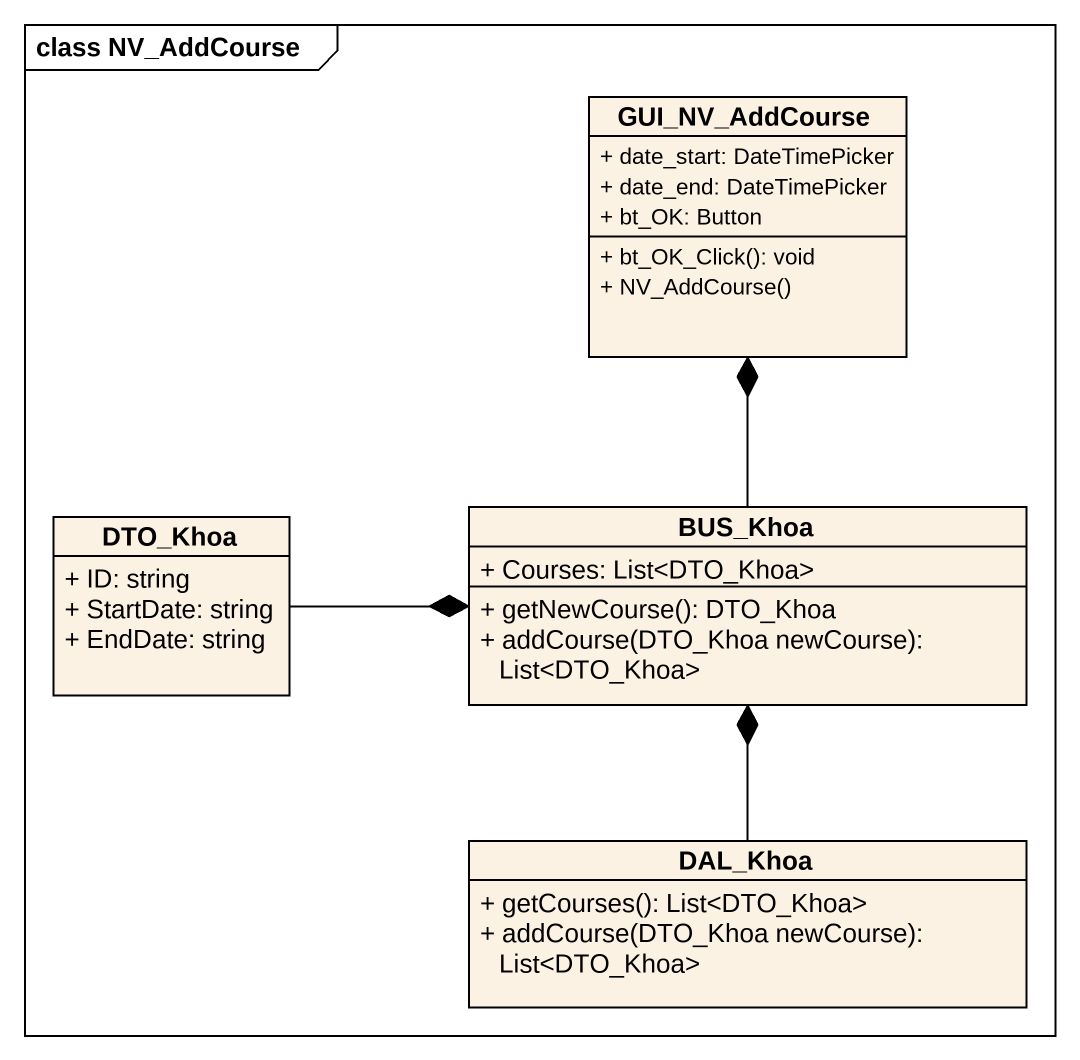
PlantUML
@startuml
mainframe class NV_AddCourse
hide circle
hide empty members
skinparam classAttributeIconSize 0
class GUI_NV_AddCourse {
  + date_start: DateTimePicker
  + date_end: DateTimePicker
  + bt_OK: Button
  + bt_OK_Click(): void
  + NV_AddCourse()
}
class DTO_Khoa {
  + ID: string
  + StartDate: string
  + EndDate: string
}
class BUS_Khoa {
  + Courses: List<DTO_Khoa>
  + getNewCourse(): DTO_Khoa
  + addCourse(DTO_Khoa newCourse): List<DTO_Khoa>
}
class DAL_Khoa {
  + getCourses(): List<DTO_Khoa>
  + addCourse(DTO_Khoa newCourse): List<DTO_Khoa>
}
DTO_Khoa -right-* BUS_Khoa
BUS_Khoa -up-* GUI_NV_AddCourse
DAL_Khoa -up-* BUS_Khoa
@enduml
